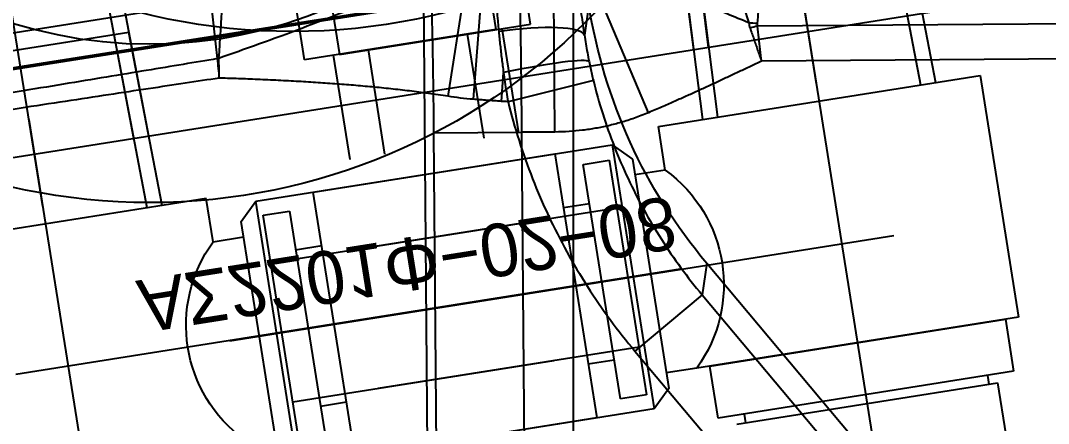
# Model space of a CAD drawing. Header units: millimetres. Extents: x 10462777 to 22643323, y 453826 to 1389191.
# Drawn here: x 11278667.4 to 11278725.7, y 585104.3 to 585127.2 of the extents above; entities that cross this region are included whole.
import ezdxf

# ---------------------------------------------------------------- set-up
doc = ezdxf.new("R2010")
doc.units = ezdxf.units.MM
doc.header["$LTSCALE"] = 200
doc.header["$MEASUREMENT"] = 0
for name, pattern in [('CENTER', [2, 1.25, -0.25, 0.25, -0.25]), ('HIDDEN', [3.75, 2.5, -1.25]), ('PHANTOM', [2.5, 1.25, -0.25, 0.25, -0.25, 0.25, -0.25])]:
    doc.linetypes.add(name, pattern=pattern)
doc.layers.get('0').update_dxf_attribs({"linetype": 'CONTINUOUS'})
for name, color, linetype in [('1', 1, 'CENTER'), ('CDQ2A50-25DC-A93L', 7, 'CONTINUOUS'), ('CENTER', 1, 'CONTINUOUS'), ('CL', 3, 'CONTINUOUS'), ('DR1433-A-002-023-000', 7, 'CONTINUOUS'), ('DR1501-002-005-002', 7, 'CONTINUOUS'), ('HIDDEN', 7, 'HIDDEN')]:
    doc.layers.add(name, color=color, linetype=linetype)
doc.layers.add('DR1431-08-005-000', color=7, linetype='CONTINUOUS', lineweight=50)
doc.layers.add('LAYOUT', color=8, linetype='CONTINUOUS', lineweight=25)
doc.styles.get("Standard").update_dxf_attribs({"font": 'SYMBOL'})

# ---------------------------------------------------------------- blocks, each defined once
blk = doc.blocks.new('A$C321A0869')
at = {"layer": '1', "color": 155, "linetype": 'Continuous'}
for p, q in [((364.51, 218.214), (325.019, 185.891)), ((345.648, 193.216), (352.842, 199.104)), ((323.818, 184.223), (341.298, 198.53)), ((341.298, 198.53), (344.463, 194.663)), ((349.834, 189.767), (354.252, 197.973)), ((185.248, 195.252), (186.056, 193.709)), ((326.983, 180.356), (344.463, 194.663)), ((345.648, 193.216), (344.463, 194.663)), ((183.107, 187.058), (178.786, 194.089)), ((181.833, 186.342), (178.216, 193.442)), ((187.989, 191.916), (184.772, 188.095)), ((184.458, 187.893), (183.587, 189.292)), ((376.643, 164.7), (357.547, 188.03)), ((199.303, 187.292), (246.9, 175.424)), ((199.303, 187.292), (200.142, 185.691)), ((375.085, 163.461), (356.146, 186.6)), ((200.142, 185.691), (198.937, 180.858)), ((200.142, 185.691), (246.9, 174.033)), ((198.937, 180.858), (245.695, 169.2))]:
    blk.add_line(p, q, dxfattribs=at)
at = {"layer": '1', "color": 155, "linetype": 'Continuous', "extrusion": (0, 0, -1)}
blk.add_ellipse((206.391, 216.561), major_axis=(14.016, -26.756), ratio=0.993216, start_param=0.723491, end_param=1.265978, dxfattribs=at)
at = {"layer": '1', "color": 155, "linetype": 'Continuous'}
for centre, major_axis, ratio, start_param, end_param in [((182.523, 190.176), (3.56, 3.511), 0.192605, 0.035573, 1.527045), ((183.805, 188.943), (3.368, 3.695), 0.07933, 0.040511, 1.548417), ((356.777, 187.4), (7.846, -6.2), 0.097211, 1.549456, 1.592136), ((356.892, 187.505), (5.63, -8.265), 0.099123, 1.579535, 1.627496), ((170.355, 179.973), (7.728, 6.346), 0.055236, 1.56588, 1.575709)]:
    blk.add_ellipse(centre, major_axis=major_axis, ratio=ratio, start_param=start_param, end_param=end_param, dxfattribs=at)
for points, knots in [([(368.413, 203.762), (367.894, 203.174), (366.847, 201.987), (364.866, 199.561), (363.007, 197.06), (361.26, 194.503), (359.988, 192.569), (358.706, 190.574), (357.834, 189.219), (357.391, 188.531)], [0, 0, 0, 0, 0.12752, 0.257375, 0.50816, 0.628934, 0.749695, 0.872952, 1, 1, 1, 1]), ([(170.035, 180.441), (168.916, 182.217), (166.576, 185.932), (163.156, 191.436), (159.714, 196.954), (157.432, 200.487), (156.281, 202.269)], [0, 0, 0, 0, 0.243123, 0.508409, 0.75208, 1, 1, 1, 1]), ([(357.391, 188.531), (357.267, 188.956), (357.017, 189.812), (356.532, 191.478), (355.926, 193.476), (355.153, 195.781), (354.554, 197.238), (354.252, 197.973)], [0, 0, 0, 0, 0.130617, 0.26314, 0.514882, 0.755125, 1, 1, 1, 1]), ([(179.018, 194.421), (179.479, 193.892), (180.441, 192.786), (181.467, 191.622), (182.003, 191.014)], [0, 0, 0, 0, 0.478383, 1, 1, 1, 1]), ([(178.216, 193.442), (177.885, 192.844), (177.198, 191.604), (175.83, 189.284), (174.158, 186.593), (172.135, 183.495), (170.756, 181.49), (170.035, 180.441)], [0, 0, 0, 0, 0.135911, 0.281626, 0.528279, 0.753257, 1, 1, 1, 1])]:
    blk.add_open_spline(points, degree=3, knots=knots, dxfattribs=at)
for points in [[(341.298, 198.53), (341.61, 198.786), (342.232, 199.296), (343.159, 200.061), (344.07, 200.818), (344.962, 201.563), (345.828, 202.291), (346.383, 202.761), (346.656, 202.993)], [(151.35, 200.397), (157.572, 193.721), (163.812, 187.108), (169.965, 180.37)], [(344.463, 194.663), (344.879, 195.003), (345.709, 195.685), (346.945, 196.703), (348.163, 197.71), (349.354, 198.7), (350.511, 199.667), (351.255, 200.292), (351.619, 200.598)], [(373.024, 198.348), (372.123, 197.724), (370.33, 196.5), (367.596, 194.682), (365.056, 193.021), (362.635, 191.444), (360.217, 189.856), (358.521, 188.72), (357.662, 188.135)], [(183.655, 196.164), (183.91, 195.901), (184.427, 195.369), (185.229, 194.549), (185.778, 193.991), (186.056, 193.709)], [(186.056, 193.709), (186.174, 193.589), (186.414, 193.349), (186.781, 192.995), (187.032, 192.761), (187.158, 192.646)], [(349.834, 189.767), (349.577, 189.905), (349.087, 190.189), (348.432, 190.621), (347.828, 191.069), (347.259, 191.54), (346.712, 192.045), (346.177, 192.594), (345.823, 193.002), (345.648, 193.216)], [(187.158, 192.646), (187.248, 192.564), (187.43, 192.4), (187.707, 192.157), (187.894, 191.996), (187.989, 191.916)], [(187.989, 191.916), (188.492, 191.492), (189.525, 190.677), (191.151, 189.557), (192.847, 188.545), (194.602, 187.647), (196.409, 186.866), (198.257, 186.206), (199.511, 185.849), (200.142, 185.691)], [(182.003, 191.014), (182.173, 190.821), (182.519, 190.435), (183.047, 189.861), (183.406, 189.481), (183.587, 189.292)], [(356.146, 186.6), (355.937, 186.701), (355.522, 186.903), (354.892, 187.208), (354.289, 187.501), (353.683, 187.797), (353.073, 188.097), (352.456, 188.405), (351.841, 188.716), (351.223, 189.033), (350.57, 189.374), (350.086, 189.631), (349.834, 189.767)], [(183.587, 189.292), (183.715, 189.158), (183.972, 188.89), (184.368, 188.49), (184.636, 188.226), (184.772, 188.095)], [(184.772, 188.095), (184.721, 188.061), (184.617, 187.993), (184.511, 187.926), (184.458, 187.893)], [(184.772, 188.095), (185.359, 187.601), (186.561, 186.654), (188.457, 185.351), (190.433, 184.174), (192.479, 183.13), (194.585, 182.222), (196.741, 181.456), (198.2, 181.041), (198.937, 180.858)], [(357.212, 188.294), (357.094, 188.107), (356.857, 187.731), (356.502, 187.166), (356.264, 186.789), (356.146, 186.6)], [(356.146, 186.6), (356.302, 186.759), (356.613, 187.078), (357.081, 187.554), (357.392, 187.872), (357.547, 188.03)], [(357.391, 188.531), (357.356, 188.492), (357.292, 188.413), (357.237, 188.334), (357.212, 188.294)], [(357.662, 188.135), (357.638, 188.119), (357.595, 188.085), (357.562, 188.048), (357.547, 188.03)], [(184.458, 187.893), (184.23, 187.751), (183.777, 187.47), (183.329, 187.194), (183.107, 187.058)], [(183.107, 187.058), (182.886, 186.922), (182.452, 186.667), (182.036, 186.446), (181.833, 186.342)], [(181.833, 186.342), (181.491, 186.168), (180.824, 185.818), (179.883, 185.304), (178.95, 184.776), (178.034, 184.241), (177.123, 183.696), (176.212, 183.138), (175.29, 182.561), (174.356, 181.965), (173.38, 181.331), (172.388, 180.676), (171.485, 180.071), (170.956, 179.712), (170.708, 179.543)], [(170.035, 180.441), (170.027, 180.433), (170.011, 180.418), (169.985, 180.397), (169.973, 180.378), (169.965, 180.37)], [(170.042, 180.431), (170.041, 180.433), (170.038, 180.436), (170.036, 180.439), (170.035, 180.441)], [(170.708, 179.543), (170.597, 179.691), (170.375, 179.987), (170.153, 180.283), (170.042, 180.431)], [(169.965, 180.37), (169.528, 179.925), (168.616, 178.994), (167.125, 177.481), (165.51, 175.844), (163.769, 174.082), (161.898, 172.191), (159.889, 170.163), (157.735, 167.993), (155.433, 165.676), (153.789, 164.024), (152.941, 163.171)], [(169.965, 180.37), (170.212, 180.094), (170.46, 179.819), (170.708, 179.543)], [(170.708, 179.543), (170.264, 179.107), (169.336, 178.194), (167.825, 176.706), (166.192, 175.095), (164.434, 173.359), (162.547, 171.492), (160.526, 169.489), (158.361, 167.341), (156.051, 165.047), (154.404, 163.408), (153.555, 162.563)]]:
    blk.add_open_spline(points, degree=3, dxfattribs=at)
blk = doc.blocks.new('A$C4F800965')
at = {"layer": 'CL'}
blk.add_circle((35, 35), 26, dxfattribs=at)
at = {"layer": 'DR1501-002-005-002'}
blk.add_circle((35, 35), 35, dxfattribs=at)
blk = doc.blocks.new('A$C59BF75ED')
at = {"layer": 'DR1501-002-005-002'}
blk.add_blockref('A$C4F800965', (0, 10), dxfattribs=at)
blk = doc.blocks.new('A$C01323151')
at = {"layer": 'DR1501-002-005-002', "rotation": 90.00000000000004}
blk.add_blockref('A$C59BF75ED', (444.4, 152.367), dxfattribs=at)
blk = doc.blocks.new('A$C6B1410A9')
at = {"layer": 'DR1501-002-005-002', "rotation": 90.00000000000004}
blk.add_blockref('A$C59BF75ED', (414.4, 149.992), dxfattribs=at)
blk = doc.blocks.new('CDQ2A50-25-S')
at = {"layer": 'CDQ2A50-25DC-A93L', "ltscale": 10}
for p, q in [((32, 0), (32, 65.5)), ((39, 0), (39, 65.5)), ((43, 45.75), (43, 64.25)), ((33, 48.609), (33, 61.391)), ((43, 48.297), (33, 48.609)), ((45.5, 45.75), (43, 45.75)), ((45.5, 45.75), (45.5, 44)), ((44.6, 44), (43.6, 43)), ((57.8, 44), (44.6, 44)), ((43.6, 43), (43.6, 25.8)), ((58.8, 43), (43.6, 43)), ((57.95, 42.7), (44.45, 42.7)), ((44.45, 42.7), (44.45, 41.2)), ((58.8, 25.8), (58.8, 43)), ((44.45, 41.2), (57.95, 41.2)), ((46.7, 39.7), (46.7, 41.2)), ((55.7, 39.7), (55.7, 41.2)), ((43.6, 39.7), (43.6, 22.5)), ((58.8, 39.7), (43.6, 39.7)), ((58.8, 22.5), (58.8, 39.7)), ((36.1, 39), (31.5, 39)), ((36.1, 28), (36.1, 39)), ((27, 37), (36.1, 37)), ((36.1, 37.35), (42.1, 37.35)), ((36.1, 37), (36.1, 26)), ((36.1, 35.35), (42.1, 35.35)), ((36.1, 29.65), (42.1, 29.65)), ((27, 28), (36.1, 28)), ((36.1, 27.65), (42.1, 27.65)), ((36.1, 26), (31.5, 26)), ((43.6, 25.8), (58.8, 25.8)), ((46.7, 25.8), (46.7, 24.3)), ((55.7, 25.8), (55.7, 24.3)), ((57.95, 24.3), (44.45, 24.3)), ((44.45, 24.3), (44.45, 22.8)), ((57.95, 22.8), (57.95, 24.3)), ((44.45, 22.8), (57.95, 22.8)), ((43.6, 22.5), (44.6, 21.5)), ((43.6, 22.5), (58.8, 22.5)), ((57.8, 21.5), (58.8, 22.5)), ((44.6, 21.5), (57.8, 21.5)), ((45.5, 19.75), (45.5, 21.5)), ((56.9, 19.75), (56.9, 21.5)), ((45.5, 19.75), (43, 19.75)), ((43, 19.75), (43, 1.25)), ((56.9, 1.25), (56.9, 19.75)), ((56.9, 19.75), (56.9, 19.75)), ((59.9, 19), (56.9, 19)), ((56.9, 19), (56.9, 2)), ((59.9, 2), (59.9, 19)), ((60.4, 18), (60.4, 3)), ((33, 16.891), (43, 17.203)), ((59.9, 17.5), (60.4, 17.5)), ((43, 3.797), (33, 4.109)), ((59.9, 3.5), (60.4, 3.5)), ((60.4, 3), (63.4, 3)), ((56.9, 2), (59.9, 2)), ((43, 1.25), (56.9, 1.25))]:
    blk.add_line(p, q, dxfattribs=at)
for centre, start, end in [((51.2, 40.05), 45, 135), ((51.2, 25.45), 225, 315)]:
    blk.add_arc(centre, 8.061, start, end, dxfattribs=at)
at = {"layer": 'CENTER', "ltscale": 10}
for p, q in [((51.2, 19.8), (51.2, 58)), ((42, 55), (26.6, 55)), ((37, 55), (78.9, 55)), ((51.2, 45.7), (51.2, 7.5)), ((42, 10.5), (26.6, 10.5)), ((37, 10.5), (78.9, 10.5))]:
    blk.add_line(p, q, dxfattribs=at)
at = {"layer": 'HIDDEN', "ltscale": 10}
for p, q in [((33, 49.466), (33, 60.534)), ((39, 49.278), (29.6, 49.571)), ((43, 49.154), (33, 49.466)), ((39, 48.422), (29.6, 48.715)), ((47.2, 42.7), (47.2, 27.7)), ((55.2, 42.7), (55.2, 27.7)), ((47.2, 22.8), (47.2, 37.8)), ((55.2, 22.8), (55.2, 37.8)), ((39, 17.078), (29.6, 16.785)), ((39, 16.222), (29.6, 15.929)), ((33, 16.034), (43, 16.346)), ((43, 4.654), (33, 4.966))]:
    blk.add_line(p, q, dxfattribs=at)
at = {"layer": 'CDQ2A50-25DC-A93L', "color": 4, "ltscale": 10}
blk.add_text('AS2201F-02-08', height=3, rotation=270, dxfattribs=at).set_placement((47, 50.5))
blk = doc.blocks.new('A$C7C8F32CC')
at = {"layer": 'DR1431-08-005-000', "ltscale": 10}
blk.add_line((74.5, 159, 41.999), (74.5, 102, 41.999), dxfattribs=at)
at = {"layer": 'DR1433-A-002-023-000'}
blk.add_blockref('CDQ2A50-25-S', (40.5, 102, 41.999), dxfattribs=at)
blk = doc.blocks.new('A$C5CB33DE0')
at = {"layer": 'DR1433-A-002-023-000', "ltscale": 0.5, "xscale": -1, "rotation": 180}
blk.add_blockref('A$C7C8F32CC', (0, 170.5), dxfattribs=at)
blk = doc.blocks.new('A$C256B494F')
at = {"layer": 'DR1501-002-005-002', "rotation": 314.9999999999999}
blk.add_blockref('A$C5CB33DE0', (186.894, 170.537, -52.027), dxfattribs=at)
blk = doc.blocks.new('A$C1F8A417F')
at = {"ltscale": 10}
for name, p in [('A$C256B494F', (1576.882, 789.024, 10.028)), ('A$C6B1410A9', (1650.716, 788.607)), ('A$C01323151', (1633.375, 786.022))]:
    blk.add_blockref(name, p, dxfattribs=at)
at = {"layer": 'DR1501-002-005-002'}
blk.add_blockref('A$C321A0869', (1664.775, 743.024), dxfattribs=at)
blk = doc.blocks.new('A$C7DA30AB0')
at = {"layer": 'LAYOUT', "color": 6, "linetype": 'PHANTOM'}
blk.add_circle((3030.448, 3025.987, 0), 2693.021, dxfattribs=at)
blk = doc.blocks.new('A$C6F7E1649')
at = {"color": 0, "linetype": 'Continuous', "lineweight": -3, "ltscale": 10}
blk.add_line((600, 595, 0), (1320, 595, 0), dxfattribs=at)

msp = doc.modelspace()

# ---------------------------------------------------------------- block references
at = {"ltscale": 10, "rotation": 324.019764306913}
msp.add_blockref('A$C1F8A417F', (11276651.31599, 585455.73383, 0), dxfattribs=at)

# ---------------------------------------------------------------- next in the draw order: block references
at = {"ltscale": 10, "rotation": 51.1429793073033}
msp.add_blockref('A$C1F8A417F', (11278165.47006, 582967.95012, 0), dxfattribs=at)

# ---------------------------------------------------------------- next in the draw order: block references
at = {"ltscale": 10}
msp.add_blockref('A$C7DA30AB0', (11276684.40366, 580408.4363, 0), dxfattribs=at)

# ---------------------------------------------------------------- next in the draw order: block references
at = {"ltscale": 10, "rotation": 270}
msp.add_blockref('A$C6F7E1649', (11278103.73988, 586135.42309, 0), dxfattribs=at)

doc.saveas('drawing.dxf')
